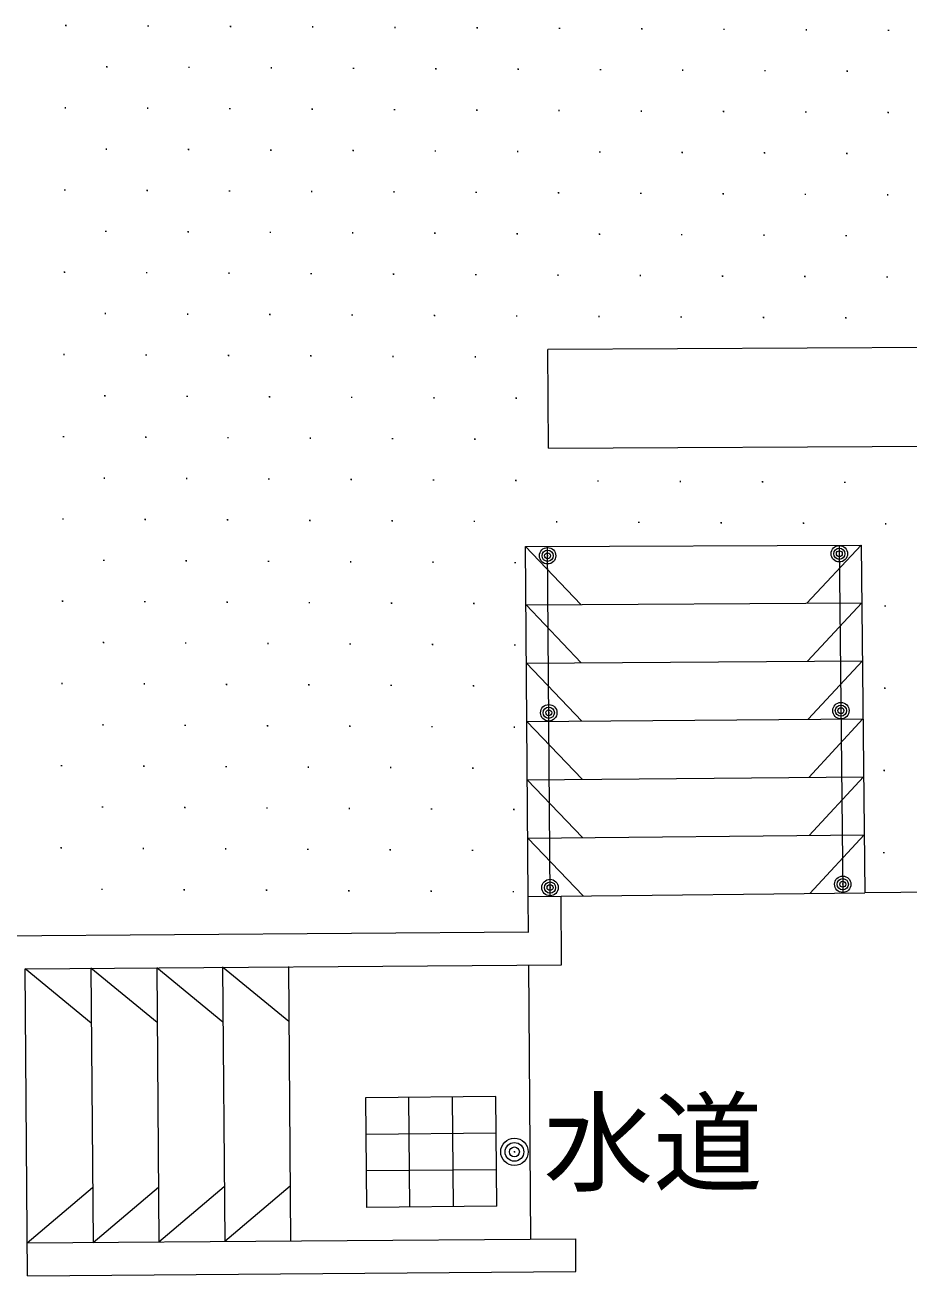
# Model space of a CAD drawing. Units: millimetres, scale not verified. Extents: x -97675 to 103927, y -47501 to 65812.
# Drawn here: x 76871 to 80900, y 33008 to 38712 of the extents above; entities that cross this region are included whole.
import ezdxf
from ezdxf.enums import TextEntityAlignment as Align

# ---------------------------------------------------------------- set-up
doc = ezdxf.new("R2010")
doc.units = ezdxf.units.MM
doc.header["$LTSCALE"] = 250
doc.layers.add('1-0_現況', color=2, linetype='Continuous', lineweight=9)
doc.styles.add('ベクターフォント', font='')
doc.styles.get('ベクターフォント').set_extended_font_data('ベクターフォント')

msp = doc.modelspace()

# ---------------------------------------------------------------- linework, layer by layer
at = {"layer": '1-0_現況'}
for p, q in [((77059.6, 38709.6), (77054.6, 38709.6)), ((77057.1, 38712.1), (77057.1, 38707.1)), ((77434.6, 38707.5), (77429.6, 38707.5)), ((77432.1, 38710), (77432.1, 38705)), ((77809.6, 38705.3), (77804.6, 38705.3)), ((77807.1, 38707.8), (77807.1, 38702.8)), ((78184.6, 38703.1), (78179.6, 38703.1)), ((78182.1, 38705.6), (78182.1, 38700.6)), ((78559.6, 38700.9), (78554.6, 38700.9)), ((78557.1, 38703.4), (78557.1, 38698.4)), ((78934.6, 38698.7), (78929.6, 38698.7)), ((78932.1, 38701.2), (78932.1, 38696.2)), ((79309.6, 38696.6), (79304.6, 38696.6)), ((79307.1, 38699.1), (79307.1, 38694.1)), ((79684.6, 38694.4), (79679.6, 38694.4)), ((79682.1, 38696.9), (79682.1, 38691.9)), ((80059.6, 38692.2), (80054.6, 38692.2)), ((80057.1, 38694.7), (80057.1, 38689.7)), ((80434.6, 38690), (80429.6, 38690)), ((80432.1, 38692.5), (80432.1, 38687.5)), ((80809.5, 38687.8), (80804.5, 38687.8)), ((80807, 38690.3), (80807, 38685.3)), ((77246, 38521.1), (77241, 38521.1)), ((77243.5, 38523.6), (77243.5, 38518.6)), ((77621, 38518.9), (77616, 38518.9)), ((77618.5, 38521.4), (77618.5, 38516.4)), ((77996, 38516.7), (77991, 38516.7)), ((77993.5, 38519.2), (77993.5, 38514.2)), ((78371, 38514.5), (78366, 38514.5)), ((78368.5, 38517), (78368.5, 38512)), ((78746, 38512.3), (78741, 38512.3)), ((78743.5, 38514.8), (78743.5, 38509.8)), ((79121, 38510.2), (79116, 38510.2)), ((79118.5, 38512.7), (79118.5, 38507.7)), ((79496, 38508), (79491, 38508)), ((79493.5, 38510.5), (79493.5, 38505.5)), ((79871, 38505.8), (79866, 38505.8)), ((79868.5, 38508.3), (79868.5, 38503.3)), ((80246, 38503.6), (80241, 38503.6)), ((80243.5, 38506.1), (80243.5, 38501.1)), ((80621, 38501.4), (80616, 38501.4)), ((80618.5, 38503.9), (80618.5, 38498.9)), ((77057.4, 38334.7), (77052.4, 38334.7)), ((77054.9, 38337.2), (77054.9, 38332.2)), ((77432.4, 38332.5), (77427.4, 38332.5)), ((77429.9, 38335), (77429.9, 38330)), ((77807.4, 38330.3), (77802.4, 38330.3)), ((77804.9, 38332.8), (77804.9, 38327.8)), ((78179.9, 38330.6), (78179.9, 38325.6)), ((78182.4, 38328.1), (78177.4, 38328.1)), ((78557.4, 38325.9), (78552.4, 38325.9)), ((78554.9, 38328.4), (78554.9, 38323.4)), ((78932.4, 38323.7), (78927.4, 38323.7)), ((78929.9, 38326.2), (78929.9, 38321.2)), ((79307.4, 38321.6), (79302.4, 38321.6)), ((79304.9, 38324.1), (79304.9, 38319.1)), ((79682.4, 38319.4), (79677.4, 38319.4)), ((79679.9, 38321.9), (79679.9, 38316.9)), ((80057.4, 38317.2), (80052.4, 38317.2)), ((80054.9, 38319.7), (80054.9, 38314.7)), ((80432.4, 38315), (80427.4, 38315)), ((80429.9, 38317.5), (80429.9, 38312.5)), ((80807.4, 38312.8), (80802.4, 38312.8)), ((80804.9, 38315.3), (80804.9, 38310.3)), ((77243.8, 38146.1), (77238.8, 38146.1)), ((77241.3, 38148.6), (77241.3, 38143.6)), ((77618.8, 38143.9), (77613.8, 38143.9)), ((77616.3, 38146.4), (77616.3, 38141.4)), ((77993.8, 38141.7), (77988.8, 38141.7)), ((77991.3, 38144.2), (77991.3, 38139.2)), ((78368.8, 38139.5), (78363.8, 38139.5)), ((78366.3, 38142), (78366.3, 38137)), ((78743.8, 38137.3), (78738.8, 38137.3)), ((78741.3, 38139.8), (78741.3, 38134.8)), ((79118.8, 38135.2), (79113.8, 38135.2)), ((79116.3, 38137.7), (79116.3, 38132.7)), ((79493.8, 38133), (79488.8, 38133)), ((79491.3, 38135.5), (79491.3, 38130.5)), ((79868.8, 38130.8), (79863.8, 38130.8)), ((79866.3, 38133.3), (79866.3, 38128.3)), ((80243.8, 38128.6), (80238.8, 38128.6)), ((80241.3, 38131.1), (80241.3, 38126.1)), ((80618.8, 38126.4), (80613.8, 38126.4)), ((80616.3, 38128.9), (80616.3, 38123.9)), ((77055.2, 37959.7), (77050.2, 37959.7)), ((77052.7, 37962.2), (77052.7, 37957.2)), ((77430.2, 37957.5), (77425.2, 37957.5)), ((77427.7, 37960), (77427.7, 37955)), ((77805.2, 37955.3), (77800.2, 37955.3)), ((77802.7, 37957.8), (77802.7, 37952.8)), ((78180.2, 37953.1), (78175.2, 37953.1)), ((78177.7, 37955.6), (78177.7, 37950.6)), ((78555.2, 37950.9), (78550.2, 37950.9)), ((78552.7, 37953.4), (78552.7, 37948.4)), ((78930.2, 37948.8), (78925.2, 37948.8)), ((78927.7, 37951.3), (78927.7, 37946.3)), ((79305.2, 37946.6), (79300.2, 37946.6)), ((79302.7, 37949.1), (79302.7, 37944.1)), ((79680.2, 37944.4), (79675.2, 37944.4)), ((79677.7, 37946.9), (79677.7, 37941.9)), ((80055.2, 37942.2), (80050.2, 37942.2)), ((80052.7, 37944.7), (80052.7, 37939.7)), ((80430.2, 37940), (80425.2, 37940)), ((80427.7, 37942.5), (80427.7, 37937.5)), ((80805.2, 37937.9), (80800.2, 37937.9)), ((80802.7, 37940.4), (80802.7, 37935.4)), ((77241.7, 37771.1), (77236.7, 37771.1)), ((77239.2, 37773.6), (77239.2, 37768.6)), ((77616.6, 37768.9), (77611.6, 37768.9)), ((77614.1, 37771.4), (77614.1, 37766.4)), ((77991.6, 37766.7), (77986.6, 37766.7)), ((77989.1, 37769.2), (77989.1, 37764.2)), ((78366.6, 37764.5), (78361.6, 37764.5)), ((78364.1, 37767), (78364.1, 37762)), ((78741.6, 37762.3), (78736.6, 37762.3)), ((78739.1, 37764.8), (78739.1, 37759.8)), ((79116.6, 37760.2), (79111.6, 37760.2)), ((79114.1, 37762.7), (79114.1, 37757.7)), ((79489.1, 37760.5), (79489.1, 37755.5)), ((79491.6, 37758), (79486.6, 37758)), ((79866.6, 37755.8), (79861.6, 37755.8)), ((79864.1, 37758.3), (79864.1, 37753.3)), ((80241.6, 37753.6), (80236.6, 37753.6)), ((80239.1, 37756.1), (80239.1, 37751.1)), ((80616.6, 37751.4), (80611.6, 37751.4)), ((80614.1, 37753.9), (80614.1, 37748.9)), ((77053.1, 37584.7), (77048.1, 37584.7)), ((77050.6, 37587.2), (77050.6, 37582.2)), ((77428.1, 37582.5), (77423.1, 37582.5)), ((77425.6, 37585), (77425.6, 37580)), ((77803.1, 37580.3), (77798.1, 37580.3)), ((77800.6, 37582.8), (77800.6, 37577.8)), ((78178, 37578.1), (78173, 37578.1)), ((78175.5, 37580.6), (78175.5, 37575.6)), ((78553, 37575.9), (78548, 37575.9)), ((78550.5, 37578.4), (78550.5, 37573.4)), ((78928, 37573.8), (78923, 37573.8)), ((78925.5, 37576.3), (78925.5, 37571.3)), ((79303, 37571.6), (79298, 37571.6)), ((79300.5, 37574.1), (79300.5, 37569.1)), ((79678, 37569.4), (79673, 37569.4)), ((79675.5, 37571.9), (79675.5, 37566.9)), ((80053, 37567.2), (80048, 37567.2)), ((80050.5, 37569.7), (80050.5, 37564.7)), ((80428, 37565), (80423, 37565)), ((80425.5, 37567.5), (80425.5, 37562.5)), ((80803, 37562.9), (80798, 37562.9)), ((80800.5, 37565.4), (80800.5, 37560.4)), ((77239.5, 37396.1), (77234.5, 37396.1)), ((77237, 37398.6), (77237, 37393.6)), ((77614.5, 37393.9), (77609.5, 37393.9)), ((77612, 37396.4), (77612, 37391.4)), ((77989.5, 37391.7), (77984.5, 37391.7)), ((77987, 37394.2), (77987, 37389.2)), ((78364.5, 37389.5), (78359.5, 37389.5)), ((78362, 37392), (78362, 37387)), ((78739.4, 37387.4), (78734.4, 37387.4)), ((78736.9, 37389.9), (78736.9, 37384.9)), ((79114.4, 37385.2), (79109.4, 37385.2)), ((79111.9, 37387.7), (79111.9, 37382.7)), ((79489.4, 37383), (79484.4, 37383)), ((79486.9, 37385.5), (79486.9, 37380.5)), ((79864.4, 37380.8), (79859.4, 37380.8)), ((79861.9, 37383.3), (79861.9, 37378.3)), ((80239.4, 37378.6), (80234.4, 37378.6)), ((80236.9, 37381.1), (80236.9, 37376.1)), ((80614.4, 37376.5), (80609.4, 37376.5)), ((80611.9, 37379), (80611.9, 37374)), ((82279.3, 37248), (79254.2, 37232.1)), ((77050.9, 37209.7), (77045.9, 37209.7)), ((77048.4, 37212.2), (77048.4, 37207.2)), ((77425.9, 37207.5), (77420.9, 37207.5)), ((77423.4, 37210), (77423.4, 37205)), ((77800.9, 37205.3), (77795.9, 37205.3)), ((77798.4, 37207.8), (77798.4, 37202.8)), ((78175.9, 37203.1), (78170.9, 37203.1)), ((78173.4, 37205.6), (78173.4, 37200.6)), ((78550.9, 37200.9), (78545.9, 37200.9)), ((78548.4, 37203.4), (78548.4, 37198.4)), ((78925.9, 37198.8), (78920.9, 37198.8)), ((78923.4, 37201.3), (78923.4, 37196.3)), ((79256.5, 36782.1), (79254.2, 37232.1)), ((77237.3, 37021.1), (77232.3, 37021.1)), ((77234.8, 37023.6), (77234.8, 37018.6)), ((77612.3, 37018.9), (77607.3, 37018.9)), ((77609.8, 37021.4), (77609.8, 37016.4)), ((77984.8, 37019.2), (77984.8, 37014.2)), ((77987.3, 37016.7), (77982.3, 37016.7)), ((78362.3, 37014.5), (78357.3, 37014.5)), ((78359.8, 37017), (78359.8, 37012)), ((78737.3, 37012.4), (78732.3, 37012.4)), ((78734.8, 37014.9), (78734.8, 37009.9)), ((79112.3, 37010.2), (79107.3, 37010.2)), ((79109.8, 37012.7), (79109.8, 37007.7)), ((77048.7, 36834.7), (77043.7, 36834.7)), ((77046.2, 36837.2), (77046.2, 36832.2)), ((77423.7, 36832.5), (77418.7, 36832.5)), ((77421.2, 36835), (77421.2, 36830)), ((77798.7, 36830.3), (77793.7, 36830.3)), ((77796.2, 36832.8), (77796.2, 36827.8)), ((78173.7, 36828.1), (78168.7, 36828.1)), ((78171.2, 36830.6), (78171.2, 36825.6)), ((78548.7, 36826), (78543.7, 36826)), ((78546.2, 36828.5), (78546.2, 36823.5)), ((78923.7, 36823.8), (78918.7, 36823.8)), ((78921.2, 36826.3), (78921.2, 36821.3)), ((79256.5, 36782.1), (82885.5, 36801.2)), ((77235.1, 36646.1), (77230.1, 36646.1)), ((77232.6, 36648.6), (77232.6, 36643.6)), ((77610.1, 36643.9), (77605.1, 36643.9)), ((77607.6, 36646.4), (77607.6, 36641.4)), ((77985.1, 36641.7), (77980.1, 36641.7)), ((77982.6, 36644.2), (77982.6, 36639.2)), ((78360.1, 36639.5), (78355.1, 36639.5)), ((78357.6, 36642), (78357.6, 36637)), ((78735.1, 36637.4), (78730.1, 36637.4)), ((78732.6, 36639.9), (78732.6, 36634.9)), ((79110.1, 36635.2), (79105.1, 36635.2)), ((79107.6, 36637.7), (79107.6, 36632.7)), ((79485.1, 36633), (79480.1, 36633)), ((79482.6, 36635.5), (79482.6, 36630.5)), ((79860.1, 36630.8), (79855.1, 36630.8)), ((79857.6, 36633.3), (79857.6, 36628.3)), ((80235.1, 36628.6), (80230.1, 36628.6)), ((80232.6, 36631.1), (80232.6, 36626.1)), ((80610.1, 36626.5), (80605.1, 36626.5)), ((80607.6, 36629), (80607.6, 36624)), ((77046.5, 36459.7), (77041.5, 36459.7)), ((77044, 36462.2), (77044, 36457.2)), ((77421.5, 36457.5), (77416.5, 36457.5)), ((77419, 36460), (77419, 36455)), ((77796.5, 36455.3), (77791.5, 36455.3)), ((77794, 36457.8), (77794, 36452.8)), ((78171.5, 36453.1), (78166.5, 36453.1)), ((78169, 36455.6), (78169, 36450.6)), ((78546.5, 36451), (78541.5, 36451)), ((78544, 36453.5), (78544, 36448.5)), ((78921.5, 36448.8), (78916.5, 36448.8)), ((78919, 36451.3), (78919, 36446.3)), ((79294, 36449.1), (79294, 36444.1)), ((79296.5, 36446.6), (79291.5, 36446.6)), ((79671.5, 36444.4), (79666.5, 36444.4)), ((79669, 36446.9), (79669, 36441.9)), ((80046.5, 36442.2), (80041.5, 36442.2)), ((80044, 36444.7), (80044, 36439.7)), ((80421.5, 36440.1), (80416.5, 36440.1)), ((80419, 36442.6), (80419, 36437.6)), ((80796.5, 36437.9), (80791.5, 36437.9)), ((80794, 36440.4), (80794, 36435.4)), ((79152.8, 36334.2), (79404.8, 36069.7)), ((79264.6, 34740), (79252.8, 36334.9)), ((80435, 36075.4), (80682.3, 36341.1)), ((80582.3, 36340), (80598.8, 34754.5)), ((79255.6, 36292.1), (79250.6, 36292.1)), ((79253.1, 36294.6), (79253.1, 36289.6)), ((80585.2, 36301.3), (80580.2, 36301.3)), ((80582.7, 36303.8), (80582.7, 36298.8)), ((77232.9, 36271.1), (77227.9, 36271.1)), ((77230.4, 36273.6), (77230.4, 36268.6)), ((77607.9, 36268.9), (77602.9, 36268.9)), ((77605.4, 36271.4), (77605.4, 36266.4)), ((77982.9, 36266.7), (77977.9, 36266.7)), ((77980.4, 36269.2), (77980.4, 36264.2)), ((78357.9, 36264.6), (78352.9, 36264.6)), ((78355.4, 36267.1), (78355.4, 36262.1)), ((78732.9, 36262.4), (78727.9, 36262.4)), ((78730.4, 36264.9), (78730.4, 36259.9)), ((79107.9, 36260.2), (79102.9, 36260.2)), ((79105.4, 36262.7), (79105.4, 36257.7)), ((77044.3, 36084.7), (77039.3, 36084.7)), ((77041.8, 36087.2), (77041.8, 36082.2)), ((77419.3, 36082.5), (77414.3, 36082.5)), ((77416.8, 36085), (77416.8, 36080)), ((77794.3, 36080.3), (77789.3, 36080.3)), ((77791.8, 36082.8), (77791.8, 36077.8)), ((78169.3, 36078.1), (78164.3, 36078.1)), ((78166.8, 36080.6), (78166.8, 36075.6)), ((78544.3, 36076), (78539.3, 36076)), ((78541.8, 36078.5), (78541.8, 36073.5)), ((78919.3, 36073.8), (78914.3, 36073.8)), ((78916.8, 36076.3), (78916.8, 36071.3)), ((79154.8, 36068.3), (80685, 36076.8)), ((79154.8, 36068.3), (79406.7, 35804.1)), ((80437.8, 35810.9), (80685, 36076.8)), ((80794.3, 36062.9), (80789.3, 36062.9)), ((80791.8, 36065.4), (80791.8, 36060.4)), ((77230.8, 35896.1), (77225.8, 35896.1)), ((77228.3, 35898.6), (77228.3, 35893.6)), ((77605.7, 35893.9), (77600.7, 35893.9)), ((77603.2, 35896.4), (77603.2, 35891.4)), ((77980.7, 35891.7), (77975.7, 35891.7)), ((77978.2, 35894.2), (77978.2, 35889.2)), ((78355.7, 35889.6), (78350.7, 35889.6)), ((78353.2, 35892.1), (78353.2, 35887.1)), ((78730.7, 35887.4), (78725.7, 35887.4)), ((78728.2, 35889.9), (78728.2, 35884.9)), ((79105.7, 35885.2), (79100.7, 35885.2)), ((79103.2, 35887.7), (79103.2, 35882.7)), ((79156.8, 35802.4), (80687.8, 35812.6)), ((79156.8, 35802.4), (79408.7, 35538.4)), ((80440.5, 35546.4), (80687.8, 35812.6)), ((77042.2, 35709.7), (77037.2, 35709.7)), ((77039.7, 35712.2), (77039.7, 35707.2)), ((77417.2, 35707.5), (77412.2, 35707.5)), ((77414.7, 35710), (77414.7, 35705)), ((77789.7, 35707.8), (77789.7, 35702.8)), ((77792.2, 35705.3), (77787.2, 35705.3)), ((78167.1, 35703.2), (78162.1, 35703.2)), ((78164.6, 35705.7), (78164.6, 35700.7)), ((78542.1, 35701), (78537.1, 35701)), ((78539.6, 35703.5), (78539.6, 35698.5)), ((78917.1, 35698.8), (78912.1, 35698.8)), ((78914.6, 35701.3), (78914.6, 35696.3)), ((80792.1, 35687.9), (80787.1, 35687.9)), ((80789.6, 35690.4), (80789.6, 35685.4)), ((79158.7, 35536.5), (80690.5, 35548.3)), ((79158.7, 35536.5), (79410.7, 35272.8)), ((79260.9, 35576.2), (79255.9, 35576.2)), ((79258.4, 35578.7), (79258.4, 35573.7)), ((80443.3, 35281.8), (80690.5, 35548.3)), ((80592.6, 35586), (80587.6, 35586)), ((80590.1, 35588.5), (80590.1, 35583.5)), ((77228.6, 35521.1), (77223.6, 35521.1)), ((77226.1, 35523.6), (77226.1, 35518.6)), ((77603.6, 35518.9), (77598.6, 35518.9)), ((77601.1, 35521.4), (77601.1, 35516.4)), ((77978.6, 35516.7), (77973.6, 35516.7)), ((77976.1, 35519.2), (77976.1, 35514.2)), ((78353.6, 35514.6), (78348.6, 35514.6)), ((78351.1, 35517.1), (78351.1, 35512.1)), ((78728.5, 35512.4), (78723.5, 35512.4)), ((78726, 35514.9), (78726, 35509.9)), ((79103.5, 35510.2), (79098.5, 35510.2)), ((79101, 35512.7), (79101, 35507.7)), ((77040, 35334.7), (77035, 35334.7)), ((77037.5, 35337.2), (77037.5, 35332.2)), ((77415, 35332.5), (77410, 35332.5)), ((77412.5, 35335), (77412.5, 35330)), ((77790, 35330.3), (77785, 35330.3)), ((77787.5, 35332.8), (77787.5, 35327.8)), ((78165, 35328.2), (78160, 35328.2)), ((78162.5, 35330.7), (78162.5, 35325.7)), ((78540, 35326), (78535, 35326)), ((78537.5, 35328.5), (78537.5, 35323.5)), ((78915, 35323.8), (78910, 35323.8)), ((78912.5, 35326.3), (78912.5, 35321.3)), ((80789.9, 35312.9), (80784.9, 35312.9)), ((80787.4, 35315.4), (80787.4, 35310.4)), ((79160.7, 35270.6), (80693.3, 35284)), ((79160.7, 35270.6), (79412.6, 35007.2)), ((80446, 35017.3), (80693.3, 35284)), ((77226.4, 35146.1), (77221.4, 35146.1)), ((77223.9, 35148.6), (77223.9, 35143.6)), ((77601.4, 35143.9), (77596.4, 35143.9)), ((77598.9, 35146.4), (77598.9, 35141.4)), ((77976.4, 35141.8), (77971.4, 35141.8)), ((77973.9, 35144.3), (77973.9, 35139.3)), ((78351.4, 35139.6), (78346.4, 35139.6)), ((78348.9, 35142.1), (78348.9, 35137.1)), ((78726.4, 35137.4), (78721.4, 35137.4)), ((78723.9, 35139.9), (78723.9, 35134.9)), ((79098.9, 35137.7), (79098.9, 35132.7)), ((79101.4, 35135.2), (79096.4, 35135.2)), ((79162.7, 35004.8), (80696, 35019.8)), ((79162.7, 35004.8), (79414.6, 34741.6)), ((80448.8, 34752.9), (80696, 35019.8)), ((77037.8, 34959.7), (77032.8, 34959.7)), ((77035.3, 34962.2), (77035.3, 34957.2)), ((77412.8, 34957.5), (77407.8, 34957.5)), ((77410.3, 34960), (77410.3, 34955)), ((77787.8, 34955.3), (77782.8, 34955.3)), ((77785.3, 34957.8), (77785.3, 34952.8)), ((78162.8, 34953.2), (78157.8, 34953.2)), ((78160.3, 34955.7), (78160.3, 34950.7)), ((78537.8, 34951), (78532.8, 34951)), ((78535.3, 34953.5), (78535.3, 34948.5)), ((78912.8, 34948.8), (78907.8, 34948.8)), ((78910.3, 34951.3), (78910.3, 34946.3)), ((80787.7, 34937.9), (80782.7, 34937.9)), ((80785.2, 34940.4), (80785.2, 34935.4)), ((80600.9, 34794.4), (80595.9, 34794.4)), ((80598.4, 34796.9), (80598.4, 34791.9)), ((84504.5, 34796.7), (80698.8, 34755.5)), ((77224.2, 34771.1), (77219.2, 34771.1)), ((77221.7, 34773.6), (77221.7, 34768.6)), ((77599.2, 34768.9), (77594.2, 34768.9)), ((77596.7, 34771.4), (77596.7, 34766.4)), ((77974.2, 34766.8), (77969.2, 34766.8)), ((77971.7, 34769.3), (77971.7, 34764.3)), ((78349.2, 34764.6), (78344.2, 34764.6)), ((78346.7, 34767.1), (78346.7, 34762.1)), ((78724.2, 34762.4), (78719.2, 34762.4)), ((78721.7, 34764.9), (78721.7, 34759.9)), ((79099.2, 34760.2), (79094.2, 34760.2)), ((79096.7, 34762.7), (79096.7, 34757.7)), ((79165.8, 34574.4), (79164.6, 34738.9)), ((79266.8, 34779.5), (79261.8, 34779.5)), ((79264.3, 34782), (79264.3, 34777)), ((79316.9, 34427.7), (79314.6, 34740)), ((79165.8, 34576.6), (76129.7, 34553.6)), ((76871.4, 34409.2), (79316.9, 34427.7)), ((77173.4, 34161.5), (76871.4, 34409.2)), ((76882.6, 33008.3), (76871.4, 34409.2)), ((77473.4, 34163.8), (77171.4, 34411.6)), ((77171.4, 34411.6), (77181.4, 33161.6)), ((77471.4, 34414), (77481.4, 33164)), ((77773.4, 34166), (77471.4, 34413.8)), ((77771.4, 34416.4), (77781.3, 33166.4)), ((78073.3, 34168.3), (77771.4, 34416)), ((78071.4, 34418.8), (78081.3, 33168.8)), ((79176.2, 33176.6), (79166.9, 34426.6)), ((79017.1, 33826), (78422.7, 33820.7)), ((78823.5, 33324.3), (78819, 33824.2)), ((79021.6, 33326), (79017.1, 33826)), ((78422.7, 33820.7), (78427.2, 33320.7)), ((78625.3, 33322.5), (78620.9, 33822.5)), ((79018.6, 33659.3), (78424.2, 33654)), ((79104.4, 33574.1), (79099.4, 33574.1)), ((79101.9, 33576.6), (79101.9, 33571.6)), ((79020.1, 33492.7), (78425.7, 33487.4)), ((76881.4, 33159.3), (77179.4, 33411.6)), ((77181.4, 33161.6), (77479.4, 33414)), ((77481.4, 33164), (77779.4, 33416.4)), ((77781.3, 33166.4), (78079.4, 33418.8)), ((79021.6, 33326), (78427.2, 33320.7)), ((76881.4, 33159.3), (79381.3, 33178.2)), ((79382.5, 33028.2), (79381.3, 33178.2)), ((76882.6, 33009.3), (79382.5, 33028.2))]:
    msp.add_line(p, q, dxfattribs=at)
for points in [[(79164.6, 34738.9), (79152.8, 36334.2), (80682.3, 36341.1), (80698.8, 34755.5)], [(79164.6, 34738.9), (79314.6, 34740.5), (80698.8, 34755.5)]]:
    msp.add_lwpolyline(points, dxfattribs=at)
for centre, radius in [((80582.7, 36301.3), 37.5), ((79253.1, 36292.1), 37.5), ((79253.1, 36292.1), 25.5), ((79253.1, 36292.1), 13.5), ((80582.7, 36301.3), 25.5), ((80582.7, 36301.3), 13.5), ((79258.4, 35576.2), 37.5), ((79258.4, 35576.2), 25.5), ((80590.1, 35586), 37.5), ((80590.1, 35586), 25.5), ((80590.1, 35586), 13.5), ((79258.4, 35576.2), 13.5), ((79264.3, 34779.5), 37.5), ((79264.3, 34779.5), 25.5), ((80598.4, 34794.4), 37.5), ((80598.4, 34794.4), 25.5), ((80598.4, 34794.4), 13.5), ((79264.3, 34779.5), 13.5), ((79101.9, 33574.1), 62.5), ((79101.9, 33574.1), 42.5), ((79101.9, 33574.1), 22.5)]:
    msp.add_circle(centre, radius, dxfattribs=at)

# ---------------------------------------------------------------- texts
at = {"layer": '1-0_現況', "color": 4, "style": 'ベクターフォント'}
msp.add_text('水道', height=366.6, dxfattribs=at).set_placement((79233.8, 33323.4), align=Align.BOTTOM_LEFT)

doc.saveas('drawing.dxf')
